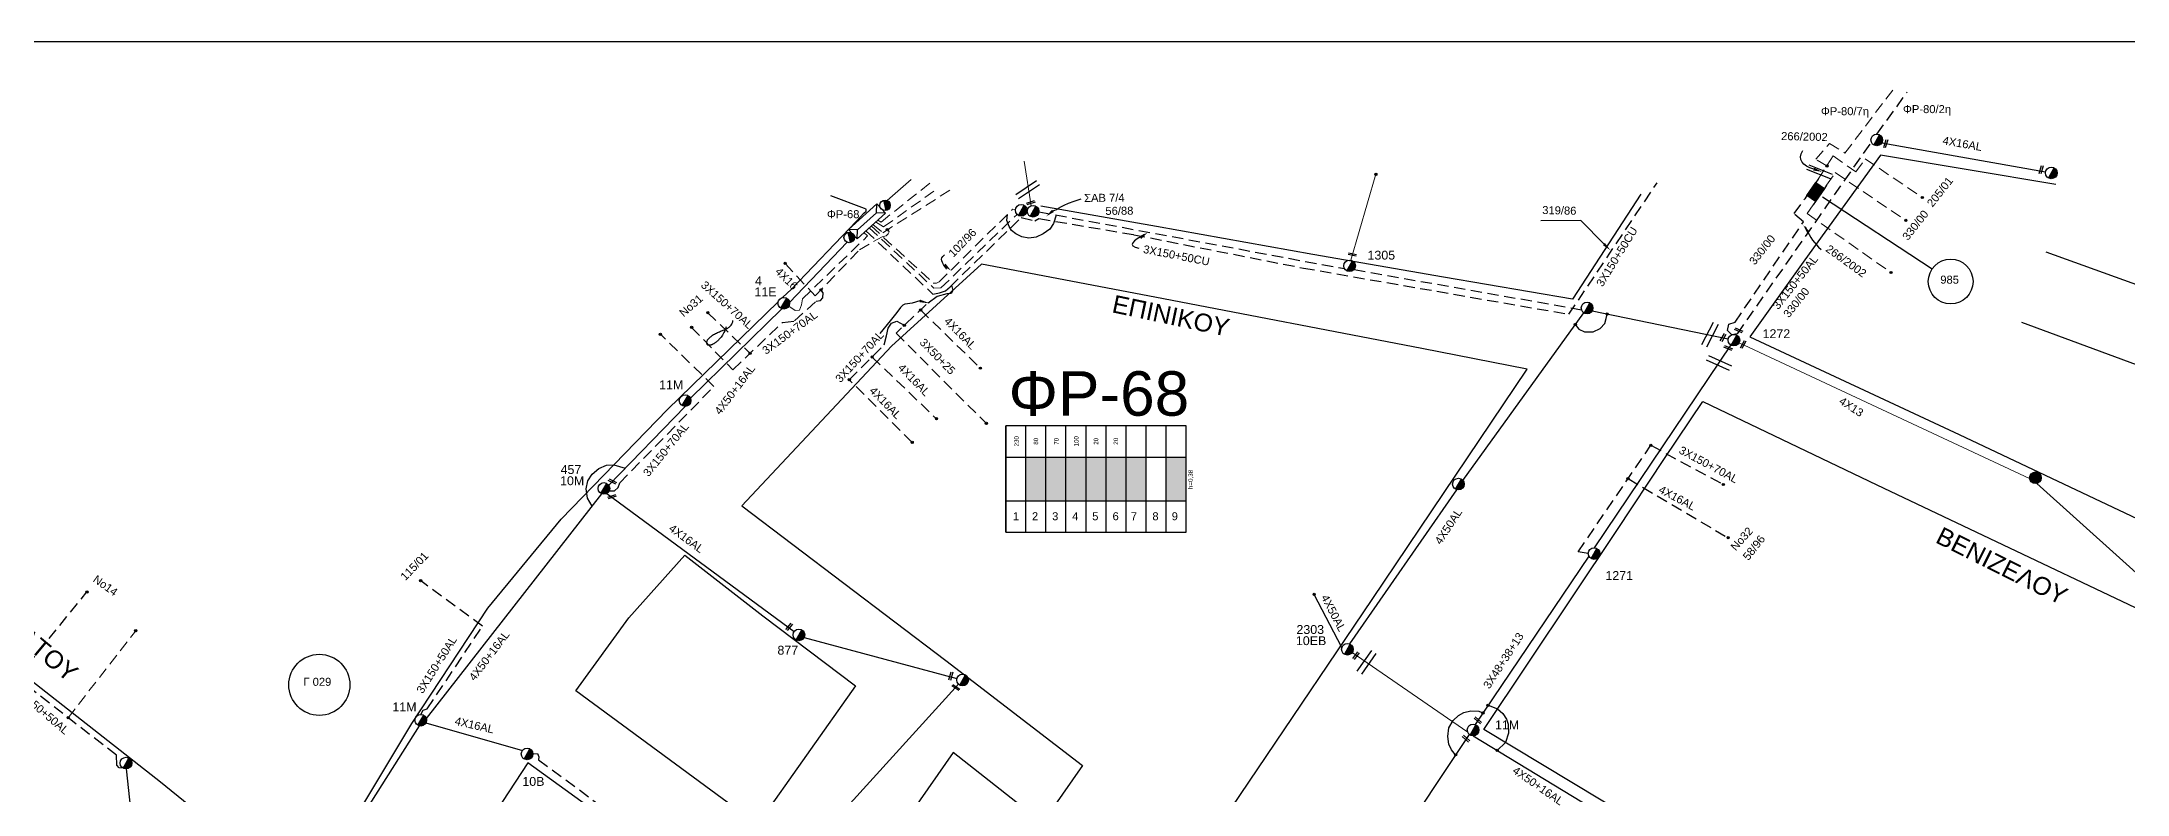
# Model space of a CAD drawing. Header units: millimetres. Extents: x 800 to 1929, y 264 to 786.
# Drawn here: x 1020.7 to 1255.2, y 700.9 to 785.5 of the extents above; entities that cross this region are included whole.
import ezdxf
from ezdxf.enums import TextEntityAlignment as Align

# ---------------------------------------------------------------- set-up
doc = ezdxf.new("R2010")
doc.units = ezdxf.units.MM
doc.linetypes.add('DASHED', pattern=[19.05, 12.7, -6.35])
for name, color, linetype in [('Link Box 4 Διευθύνσεων', 7, 'Continuous'), ('Ασφαλειοκιβώτια Χ.Τ 9 αναχωρήσεων', 7, 'Continuous'), ('Γέφυρες Εναέριου Δικτύου', 7, 'Continuous'), ('Γυμνά εναέρια ΧΤ (1Φ)   2x16AL', 7, 'Continuous'), ('Γυμνά εναέρια ΧΤ (3Φ)   4x16AL', 7, 'Continuous'), ('Γυμνά εναέρια ΧΤ (3Φ)   4x50AL', 7, 'Continuous'), ('Γυμνά εναέρια ΧΤ και ΦΟΠ (3Φ)   4x50+16AL', 7, 'Continuous'), ('Επιγραφές - Σχήματα', 7, 'Continuous'), ('Καλώδια ΧΤ   3x150+50AL', 7, 'DASHED'), ('Καλώδια ΧΤ   3x150+50CU', 7, 'DASHED'), ('Καλώδια ΧΤ   3x48+38+16.5', 7, 'DASHED'), ('Μηχανική τομή', 7, 'Continuous'), ('Στύλος Ξύλινος', 7, 'Continuous'), ('Στύλος Ξύλινος @ 1', 7, 'Continuous'), ('Στύλος ΦΜ', 7, 'Continuous'), ('Στύλος ΦΜ @ 1', 7, 'Continuous'), ('Συνδέσεις', 7, 'Continuous'), ('Τομή', 7, 'Continuous'), ('Υποσταθμός εναέριος 2 στύλων', 7, 'Continuous'), ('Υποσταθμός πόλεως', 7, 'Continuous'), ('Υπόβαθρο ΔΕΗ', 7, 'Continuous'), ('Υπόγεια καλώδια Δικτύου ΧΤ και Παρ. ΧΤ - 3X150+70 AL', 7, 'DASHED'), ('Υπόγεια καλώδια Παροχών ΧΤ   4x16AL', 7, 'DASHED')]:
    doc.layers.add(name, color=color, linetype=linetype)
doc.layers.add('Άγνωστα', color=7, linetype='Continuous', lineweight=5)
doc.styles.add('arial', font='arial.ttf')
doc.styles.get("Standard").update_dxf_attribs({"font": 'arial.ttf'})
doc.linetypes.add('SYN_LINE', pattern='A,0.5,-0.0001,["/\\/\\/\\/",Standard,S=0.1,R=0,X=0,Y=-0.05],-0.25', length=0.7501)

# ---------------------------------------------------------------- blocks, each defined once
blk = doc.blocks.new('ΥΠΑΡΧΩΝ ΤΣΙΜΕΝΤΕΝΙΟΣ ΣΤΥΛΟΣ')
at = {"layer": 'Στύλος ΦΜ'}
blk.add_hatch(color=256, dxfattribs=at).paths.add_polyline_path([(-1.29, -2.28, 0.574793), (2.62, 0, 0.268822), (1.3, 2.27)])
blk.add_line((-1.29, -2.28), (1.3, 2.27), dxfattribs=at)
blk.add_circle((0, 0), 2.62, dxfattribs=at)
at = {"layer": 'Στύλος ΦΜ', "flags": 4}
for tag, p in [('ΑΡΙΘΜΟΣ', (-4.68, 8.05)), ('ΤΥΠΟΣ', (-4.91, 3.03))]:
    blk.add_attdef(tag, p, '', height=4, dxfattribs=at)
blk = doc.blocks.new('ΥΠΑΡΧΩΝ ΞΥΛΙΝΟΣ ΣΤΥΛΟΣ')
at = {"layer": 'Στύλος Ξύλινος'}
h = blk.add_hatch(color=7, dxfattribs=at)
h.paths.add_polyline_path([(-2.62, 0, 0.270008), (-1.29, -2.28), (1.3, 2.27, 0.576266)])
h.paths.add_polyline_path([(-1.29, -2.28, 0.574793), (2.62, 0, 0.268822), (1.3, 2.27)])
at = {"layer": 'Στύλος Ξύλινος', "color": 7}
blk.add_line((-1.29, -2.28), (1.3, 2.27), dxfattribs=at)
blk.add_circle((0, 0), 2.62, dxfattribs=at)
at = {"layer": 'Στύλος Ξύλινος', "flags": 4}
for tag, p in [('ΑΡΙΘΜΟΣ', (-4.91, 8.6)), ('ΤΥΠΟΣ', (-4.85, 3.39))]:
    blk.add_attdef(tag, p, '', height=4, dxfattribs=at)
blk = doc.blocks.new('*U37')
at = {"layer": 'Συνδέσεις', "linetype": 'SYN_LINE', "ltscale": 40}
blk.add_hatch(color=256, dxfattribs=at).paths.add_polyline_path([(0.5, -0.01, 1), (-0.5, -0.01, 1)])
at = {"layer": 'Συνδέσεις'}
blk.add_circle((0, -0.01), 0.5, dxfattribs=at)
blk = doc.blocks.new('ΥΠΟΣΤΑΘΜΟΣ ΕΝΑΕΡΙΟΣ ΕΠΙ 2 ΣΤΥΛΩΝ')
at = {"layer": 'Υποσταθμός εναέριος 2 στύλων', "linetype": 'Continuous'}
for points in [[(-11.97, -2.11, 0.574793), (-8.45, -0.07, 0.268822), (-9.64, 1.98)], [(9.68, -2.15, 0.574793), (13.19, -0.1, 0.268822), (12.01, 1.95)]]:
    blk.add_hatch(color=256, dxfattribs=at).paths.add_polyline_path(points)
for p, q in [((-11.97, -2.11), (-9.64, 1.98)), ((9.68, -2.15), (12.01, 1.95))]:
    blk.add_line(p, q, dxfattribs=at)
for centre in [(-10.81, -0.07), (10.84, -0.1)]:
    blk.add_circle(centre, 2.36, dxfattribs=at)
at = {"layer": 'Υποσταθμός πόλεως', "linetype": 'Continuous', "ltscale": 40}
blk.add_lwpolyline([(-8.57, 2.82), (8.57, 2.82), (8.57, -2.82), (-8.57, -2.82)], close=True, dxfattribs=at)
for points in [[(-5.75, 0), (-8.57, 2.82)], [(-8.57, -2.82), (-5.75, 0)], [(-5.75, 0), (5.75, 0)], [(5.75, 0), (8.57, 2.82)], [(8.57, -2.82), (5.75, 0)]]:
    blk.add_lwpolyline(points, dxfattribs=at)
at = {"layer": 'Υποσταθμός εναέριος 2 στύλων', "ltscale": 40, "flags": 1}
for tag, p in [('ΜΕΤΑΣΧΗΜΑΤΙΣΜΟΣ', (14.09, 2.51)), ('ΙΣΧΥΣ', (14.07, -0.28)), ('ΑΡΙΘΜΟΣ', (14.19, -3))]:
    blk.add_attdef(tag, p, '', height=1.8, dxfattribs=at)
blk = doc.blocks.new('LINK BOX 4 ΑΝΑΧΩΡΗΣΕΩΝ')
at = {"layer": 'Link Box 4 Διευθύνσεων', "ltscale": 40}
blk.add_hatch(color=256, dxfattribs=at).paths.add_polyline_path([(-3.54, 0), (-3.54, -4.67), (3.54, -4.67), (3.54, 0)])
for p, q in [((-3.54, 0), (-5.33, 0)), ((5.33, 0), (3.54, 0)), ((-3.54, -4.67), (-5.33, -4.67)), ((5.33, -4.67), (3.54, -4.67))]:
    blk.add_line(p, q, dxfattribs=at)
blk.add_lwpolyline([(-3.54, -4.67), (-3.54, 0), (3.54, 0), (3.54, -4.67)], close=True, dxfattribs=at)
blk = doc.blocks.new('ΤΟΜΗ')
at = {"layer": 'Τομή', "ltscale": 40}
for p, q in [((-5.68, 0), (5.68, 0)), ((5.68, -2.33), (-5.68, -2.33))]:
    blk.add_line(p, q, dxfattribs=at)
blk = doc.blocks.new('ΜΗΧΑΝΙΚΗ ΤΟΜΗ')
at = {"layer": 'Μηχανική τομή', "ltscale": 40}
for p, q in [((-1.89, 0.78), (1.89, 0.78)), ((1.89, 0), (-1.89, 0))]:
    blk.add_line(p, q, dxfattribs=at)
blk = doc.blocks.new('ΑΣΦΑΛΕΙΟΚΙΒΩΤΙΟ ΥΠΟΣΤΑΘΜΟΥ 9 ΑΝΑΧΩΡΗΣΕΩΝ')
at = {"layer": 'Ασφαλειοκιβώτια Χ.Τ 9 αναχωρήσεων', "ltscale": 40}
for p, q in [((-23.8, 40.36), (24.02, 40.36)), ((-9.72, 40.36), (-9.72, -40.64)), ((9.94, 40.36), (9.94, -40.64)), ((-23.8, 31.36), (24.02, 31.36)), ((-23.8, 22.36), (24.02, 22.36)), ((-23.8, 13.36), (24.02, 13.36)), ((-23.8, 4.36), (24.02, 4.36)), ((-23.8, -4.64), (24.02, -4.64)), ((-23.8, -13.64), (24.02, -13.64)), ((-23.8, -22.64), (24.02, -22.64)), ((-23.8, -31.64), (24.02, -31.64))]:
    blk.add_line(p, q, dxfattribs=at)
at = {"layer": 'Ασφαλειοκιβώτια Χ.Τ 9 αναχωρήσεων'}
blk.add_lwpolyline([(-23.8, -40.64), (24.02, -40.64), (24.02, 40.36), (-23.8, 40.36)], close=True, dxfattribs=at)
for s, p in [('1', (-18.45, 37.24)), ('2', (-18.45, 28.67)), ('3', (-18.45, 19.6)), ('4', (-18.45, 10.58)), ('5', (-18.45, 1.57)), ('6', (-18.45, -7.57)), ('7', (-18.45, -15.81)), ('8', (-18.45, -25.5)), ('9', (-18.45, -34.19))]:
    blk.add_text(s, height=3.6, rotation=270, dxfattribs=at).set_placement(p)
at = {"layer": 'Ασφαλειοκιβώτια Χ.Τ 9 αναχωρήσεων', "ltscale": 40}
for tag, height, p in [('ΟΝΟΜΑ', 5, (-0.16, 44.31)), ('ΚΕΙΜΕΝΟ 1', 2, (17.06, 35.59)), ('ΚΕΙΜΕΝΟ 2', 2, (17.06, 26.88)), ('ΚΕΙΜΕΝΟ 3', 2, (17.06, 17.69)), ('ΚΕΙΜΕΝΟ 4', 2, (17.06, 8.71)), ('ΚΕΙΜΕΝΟ 5', 2, (17.06, -0.13)), ('ΚΕΙΜΕΝΟ 6', 2, (17.06, -9.05)), ('ΚΕΙΜΕΝΟ 7', 2, (17.06, -18.13)), ('ΚΕΙΜΕΝΟ 8', 2, (17.06, -26.85)), ('ΚΕΙΜΕΝΟ 9', 2, (17.06, -35.99)), ('ΣΧ', 2, (-0.1, -42.64))]:
    blk.add_attdef(tag, text='', height=height, dxfattribs=at).set_placement(p, align=Align.MIDDLE_CENTER)

msp = doc.modelspace()

# ---------------------------------------------------------------- hatches: boundary and pattern name
at = {"layer": 'Ασφαλειοκιβώτια Χ.Τ 9 αναχωρήσεων'}
for color, points in [(1, [(1133.597, 738.801), (1131.347, 738.801), (1131.347, 733.888), (1133.597, 733.888)]), (151, [(1135.847, 738.801), (1133.597, 738.801), (1133.597, 733.888), (1135.847, 733.888)]), (6, [(1138.097, 738.801), (1135.847, 738.801), (1135.847, 733.888), (1138.097, 733.888)]), (173, [(1140.347, 738.801), (1138.097, 738.801), (1138.097, 733.888), (1140.347, 733.888)]), (27, [(1140.347, 733.888), (1142.597, 733.888), (1142.597, 738.801), (1140.347, 738.801)]), (2, [(1144.847, 738.801), (1142.597, 738.801), (1142.597, 733.888), (1144.847, 733.888)]), (85, [(1149.347, 738.801), (1147.097, 738.801), (1147.097, 733.888), (1149.347, 733.888)])]:
    msp.add_hatch(color=color, dxfattribs=at).paths.add_polyline_path(points)

# ---------------------------------------------------------------- linework, layer by layer
at = {"layer": 'Άγνωστα', "color": 133, "linetype": 'DASHED', "ltscale": 0.1}
for points in [[(1221.421, 771.541), (1220.16, 772.286), (1221.701, 774.08), (1223.454, 772.983), (1228.825, 780.073)], [(1220.424, 770.041), (1222.136, 772.674), (1224.671, 770.865), (1225.741, 772.341), (1232.146, 767.993)]]:
    msp.add_lwpolyline(points, dxfattribs=at)
at = {"layer": 'Άγνωστα', "color": 151}
for points in [[(1131.945, 767.066), (1131.144, 772.094)], [(1115.739, 767.647), (1118.427, 769.996)]]:
    msp.add_lwpolyline(points, dxfattribs=at)
at = {"layer": 'Άγνωστα', "color": 85, "linetype": 'DASHED', "ltscale": 0.1}
for points in [[(1114.669, 765.45), (1115.062, 765.232), (1120.633, 769.677)], [(1023.628, 709.501), (1031.229, 719.279)]]:
    msp.add_lwpolyline(points, dxfattribs=at)
at = {"layer": 'Άγνωστα', "color": 2}
msp.add_lwpolyline([(1167.885, 760.947), (1170.699, 770.606)], dxfattribs=at)
at = {"layer": 'Άγνωστα', "color": 6, "linetype": 'DASHED', "ltscale": 0.1}
for points in [[(1221.39, 769.385), (1222.358, 770.795), (1230.3, 765.411)], [(1114.125, 764.961), (1115.266, 764.036), (1122.766, 768.802)], [(1219.893, 767.181), (1219.207, 766.175), (1228.609, 759.571)], [(1107.631, 756.928), (1112.616, 762.095), (1114.195, 763.043), (1115.157, 763.561), (1115.639, 763.678), (1115.844, 763.888), (1115.955, 764.121), (1115.795, 764.372)]]:
    msp.add_lwpolyline(points, dxfattribs=at)
at = {"layer": 'Άγνωστα', "color": 151, "linetype": 'DASHED', "ltscale": 0.1}
msp.add_lwpolyline([(1114.439, 765.243), (1115.328, 764.684), (1120.973, 768.688)], dxfattribs=at)
at = {"layer": 'Άγνωστα', "color": 173, "linetype": 'DASHED', "ltscale": 0.1}
msp.add_lwpolyline([(1113.716, 764.593), (1120.998, 757.792), (1121.786, 757.82), (1130.34, 766.096)], dxfattribs=at)
at = {"layer": 'Άγνωστα', "color": 2, "linetype": 'DASHED', "ltscale": 0.1}
msp.add_lwpolyline([(1113.938, 764.793), (1120.923, 758.374), (1121.27, 758.376), (1121.584, 758.498), (1129.843, 766.668), (1130.161, 766.63)], dxfattribs=at)
at = {"layer": 'Άγνωστα', "color": 1, "linetype": 'DASHED', "ltscale": 0.1}
msp.add_lwpolyline([(1104.672, 755.764), (1105.371, 755.293), (1105.876, 755.339), (1106.109, 755.914), (1106.203, 756.592), (1113.536, 763.665), (1113.113, 764.051)], dxfattribs=at)
at = {"layer": 'Άγνωστα', "color": 27, "linetype": 'DASHED', "ltscale": 0.1}
msp.add_lwpolyline([(1116.735, 752.74), (1126.897, 742.588)], dxfattribs=at)
at = {"layer": 'Άγνωστα', "color": 6}
for points in [[(1211.556, 751.666), (1244.224, 736.4)], [(1245.026, 735.843), (1273.29, 710.433)]]:
    msp.add_lwpolyline(points, dxfattribs=at)
at = {"layer": 'Άγνωστα'}
msp.add_lwpolyline([(1168.05, 716.851), (1181.023, 707.89)], dxfattribs=at)
at = {"layer": 'Γέφυρες Εναέριου Δικτύου'}
for points in [[(1134.742, 766.019), (1134.437, 765.056), (1134.015, 764.443), (1133.271, 763.912), (1132.494, 763.54), (1131.687, 763.428), (1130.879, 763.579), (1130.218, 763.906), (1129.738, 764.276), (1129.443, 764.729), (1129.207, 765.393), (1129.258, 766.089)], [(1193.121, 753.718), (1193.538, 753.2), (1194.166, 752.898), (1195.154, 752.874), (1195.921, 753.258), (1196.433, 753.827), (1196.607, 754.373), (1196.714, 754.893)], [(1082.57, 733.303), (1082.049, 734.175), (1081.881, 735.245), (1082.085, 736.121), (1082.546, 736.892), (1083.291, 737.505), (1084.161, 737.887), (1084.99, 737.934), (1086.262, 737.546)], [(1183.316, 710.905), (1184.389, 710.495), (1184.995, 709.982), (1185.405, 709.33), (1185.572, 708.769), (1185.602, 707.775), (1185.271, 706.73), (1184.34, 705.83)], [(1179.669, 705.333), (1179.221, 705.885), (1178.916, 706.533), (1178.81, 707.41), (1178.911, 708.373), (1179.403, 709.175), (1180.002, 709.742), (1180.586, 710.101), (1181.371, 710.266), (1182.286, 710.224), (1182.735, 710.045)]]:
    msp.add_lwpolyline(points, dxfattribs=at)
at = {"layer": 'Γυμνά εναέρια ΧΤ (1Φ)   2x16AL', "color": 1, "linetype": 'SYN_LINE', "ltscale": 10}
msp.add_lwpolyline([(1123.775, 713.26), (1101.622, 688.867)], dxfattribs=at)
at = {"layer": 'Γυμνά εναέρια ΧΤ (3Φ)   4x16AL', "color": 6}
msp.add_lwpolyline([(1227.598, 774.136), (1246.017, 770.865)], dxfattribs=at)
at = {"layer": 'Γυμνά εναέρια ΧΤ (3Φ)   4x16AL', "color": 6, "linetype": 'DASHED', "ltscale": 0.1}
msp.add_lwpolyline([(1104.263, 760.584), (1107.631, 756.928)], dxfattribs=at)
at = {"layer": 'Γυμνά εναέρια ΧΤ (3Φ)   4x16AL', "color": 1, "linetype": 'SYN_LINE', "ltscale": 10}
for points in [[(1084.197, 734.71), (1105.286, 719.204)], [(1106.392, 718.511), (1123.583, 713.913)]]:
    msp.add_lwpolyline(points, dxfattribs=at)
at = {"layer": 'Γυμνά εναέρια ΧΤ (3Φ)   4x16AL', "color": 1}
msp.add_lwpolyline([(1063.865, 708.926), (1074.719, 705.828)], dxfattribs=at)
at = {"layer": 'Γυμνά εναέρια ΧΤ (3Φ)   4x16AL', "color": 1, "linetype": 'DASHED', "ltscale": 0.1}
msp.add_lwpolyline([(1075.894, 705.432), (1076.395, 705.476), (1076.565, 705.089), (1076.509, 704.759), (1094.345, 691.675), (1104.097, 684.438), (1105.198, 684.316)], dxfattribs=at)
at = {"layer": 'Γυμνά εναέρια ΧΤ (3Φ)   4x50AL', "color": 2}
for points in [[(1180.485, 736.19), (1194.072, 755.037)], [(1167.76, 717.796), (1179.822, 735.135)]]:
    msp.add_lwpolyline(points, dxfattribs=at)
at = {"layer": 'Γυμνά εναέρια ΧΤ (3Φ)   4x50AL', "color": 2, "linetype": 'SYN_LINE', "ltscale": 5}
msp.add_lwpolyline([(1166.876, 717.409), (1163.762, 723.367)], dxfattribs=at)
at = {"layer": 'Γυμνά εναέρια ΧΤ (3Φ)   4x50AL', "color": 85}
msp.add_lwpolyline([(1031.767, 689.106), (1030.206, 703.75)], dxfattribs=at)
at = {"layer": 'Γυμνά εναέρια ΧΤ και ΦΟΠ (3Φ)   4x50+16AL', "color": 1}
for points in [[(1104.759, 756.184), (1111.245, 762.953)], [(1093.61, 745.433), (1103.895, 755.483)], [(1084.416, 735.644), (1093.016, 744.506)], [(1063.914, 709.408), (1083.636, 734.669)], [(1044.734, 679.527), (1063.126, 708.593)]]:
    msp.add_lwpolyline(points, dxfattribs=at)
at = {"layer": 'Γυμνά εναέρια ΧΤ και ΦΟΠ (3Φ)   4x50+16AL', "color": 85}
msp.add_lwpolyline([(1181.633, 707.473), (1200.846, 695.811)], dxfattribs=at)
at = {"layer": 'Επιγραφές - Σχήματα'}
msp.add_lwpolyline([(800.476, 264.095), (1822.688, 263.717), (1822.688, 785.504), (800.476, 785.504)], close=True, dxfattribs=at)
for points in [[(1219.957, 771.189), (1219.509, 771.335), (1219.134, 771.514), (1218.837, 771.726), (1218.623, 771.97), (1218.497, 772.248), (1218.465, 772.559), (1218.531, 772.904), (1218.702, 773.283)], [(1134.377, 766.488), (1134.578, 766.551), (1134.778, 766.649), (1135.004, 766.78), (1135.286, 766.94), (1135.652, 767.127), (1136.132, 767.339), (1136.754, 767.572), (1137.547, 767.823)], [(1220.942, 768.05), (1233.268, 759.974)], [(1196.355, 762.755), (1193.767, 765.403), (1189.253, 765.385)], [(1218.969, 764.719), (1219.198, 764.243), (1219.411, 763.839), (1219.616, 763.492), (1219.819, 763.189), (1220.029, 762.917), (1220.252, 762.664), (1220.495, 762.416), (1220.767, 762.16)], [(1144.687, 763.829), (1144.242, 763.576), (1143.861, 763.335), (1143.564, 763.108), (1143.372, 762.898), (1143.305, 762.708), (1143.383, 762.54), (1143.626, 762.397), (1144.056, 762.283)], [(1122.431, 759.947), (1122.232, 760.223), (1122.068, 760.464), (1121.944, 760.677), (1121.868, 760.867), (1121.848, 761.042), (1121.889, 761.208), (1121.999, 761.373), (1122.186, 761.543)], [(1119.402, 756.368), (1118.55, 756.121), (1118.036, 756.03), (1117.733, 755.985), (1117.512, 755.88), (1117.248, 755.608), (1116.812, 755.06), (1116.077, 754.13), (1114.917, 752.709)], [(1097.631, 753.446), (1097.55, 753.202), (1097.467, 752.99), (1097.383, 752.805), (1097.299, 752.646), (1097.215, 752.508), (1097.132, 752.389), (1097.05, 752.284), (1096.971, 752.19), (1096.894, 752.105), (1096.82, 752.027), (1096.749, 751.956), (1096.68, 751.892), (1096.615, 751.834), (1096.552, 751.781), (1096.493, 751.733), (1096.436, 751.689), (1096.381, 751.65), (1096.33, 751.614), (1096.28, 751.581), (1096.233, 751.552), (1096.187, 751.525), (1096.143, 751.501), (1096.099, 751.479), (1096.057, 751.459), (1096.015, 751.441), (1095.974, 751.425), (1095.934, 751.41), (1095.894, 751.398), (1095.855, 751.388), (1095.816, 751.381), (1095.779, 751.375), (1095.742, 751.373), (1095.705, 751.374), (1095.67, 751.377), (1095.637, 751.384), (1095.605, 751.394), (1095.576, 751.407), (1095.549, 751.424), (1095.525, 751.444), (1095.505, 751.469), (1095.488, 751.498), (1095.475, 751.53), (1095.466, 751.564), (1095.459, 751.602), (1095.456, 751.641), (1095.456, 751.682), (1095.459, 751.723), (1095.465, 751.764), (1095.473, 751.806), (1095.485, 751.847), (1095.501, 751.89), (1095.522, 751.933), (1095.548, 751.979), (1095.581, 752.027), (1095.62, 752.077), (1095.667, 752.131), (1095.722, 752.189), (1095.785, 752.25), (1095.856, 752.313), (1095.934, 752.378), (1096.019, 752.443), (1096.11, 752.508), (1096.207, 752.572), (1096.309, 752.634), (1096.417, 752.693), (1096.529, 752.75), (1096.643, 752.804), (1096.758, 752.855), (1096.872, 752.904), (1096.985, 752.95), (1097.095, 752.994), (1097.2, 753.035), (1097.299, 753.074), (1097.393, 753.112), (1097.483, 753.149), (1097.57, 753.186), (1097.654, 753.225), (1097.736, 753.266), (1097.817, 753.311), (1097.898, 753.359), (1097.979, 753.414), (1098.059, 753.477), (1098.135, 753.55), (1098.206, 753.638), (1098.268, 753.741), (1098.321, 753.865), (1098.362, 754.01), (1098.389, 754.181)]]:
    msp.add_lwpolyline(points, dxfattribs=at)
for centre, radius in [((1235.343, 758.545), 2.519), ((1051.874, 713.2), 3.433)]:
    msp.add_circle(centre, radius, dxfattribs=at)
for points in [[(1219.996, 771.338), (1220.898, 770.875), (1219.895, 771.021)], [(1134.483, 766.359), (1133.601, 765.858), (1134.273, 766.618)], [(1219.213, 763.981), (1218.766, 764.892), (1219.484, 764.175)], [(1144.11, 763.584), (1145.01, 764.049), (1144.309, 763.317)], [(1196.453, 762.874), (1197.076, 762.074), (1196.227, 762.629)], [(1122.308, 760.552), (1122.923, 759.746), (1122.08, 760.309)], [(1119.421, 756.515), (1120.587, 756.074), (1119.382, 756.222)]]:
    msp.add_solid(points, dxfattribs=at)
at = {"layer": 'Καλώδια ΧΤ   3x150+50AL', "color": 6, "ltscale": 0.1}
for points in [[(1227.031, 775.117), (1230.463, 779.839)], [(1211.354, 752.666), (1226.431, 774.203)], [(1211.354, 752.666), (1210.741, 752.566), (1210.259, 753.034), (1210.383, 753.749), (1211.099, 753.984), (1218.786, 765.262), (1217.728, 766.181), (1218.927, 767.837)]]:
    msp.add_lwpolyline(points, dxfattribs=at)
at = {"layer": 'Καλώδια ΧΤ   3x150+50AL', "color": 1, "ltscale": 0.1}
msp.add_lwpolyline([(1063.285, 709.882), (1063.546, 710.355), (1064.007, 710.489), (1070.233, 719.8), (1063.262, 724.915)], dxfattribs=at)
at = {"layer": 'Καλώδια ΧΤ   3x150+50AL', "color": 85, "ltscale": 0.1}
msp.add_lwpolyline([(1029.813, 703.831), (1029.381, 703.887), (1029.104, 704.177), (1029.053, 705.283), (1017.89, 713.963), (1025.74, 723.64)], dxfattribs=at)
at = {"layer": 'Καλώδια ΧΤ   3x150+50CU', "color": 27, "ltscale": 0.1}
msp.add_lwpolyline([(1113.336, 764.252), (1120.889, 757.113), (1121.63, 757.284), (1122.298, 757.496), (1122.808, 757.952), (1130.81, 765.74), (1132.326, 765.376), (1132.801, 765.621), (1143.464, 763.809), (1162.552, 760.059), (1192.409, 754.863), (1202.325, 769.639)], dxfattribs=at)
at = {"layer": 'Καλώδια ΧΤ   3x150+50CU', "color": 2, "ltscale": 0.1}
for points in [[(1132.794, 766.381), (1167.168, 759.991)], [(1168.241, 759.888), (1193.829, 755.377)]]:
    msp.add_lwpolyline(points, dxfattribs=at)
at = {"layer": 'Καλώδια ΧΤ   3x150+50CU', "color": 2, "linetype": 'Continuous', "ltscale": 0.1}
msp.add_lwpolyline([(1195.022, 755.243), (1210.327, 752.084)], dxfattribs=at)
at = {"layer": 'Καλώδια ΧΤ   3x48+38+16.5', "color": 85, "linetype": 'Continuous'}
for points in [[(1210.6, 751.41), (1195.236, 728.619)], [(1194.645, 727.685), (1181.856, 708.742)], [(1181.202, 707.635), (1163.656, 681.289)]]:
    msp.add_lwpolyline(points, dxfattribs=at)
at = {"layer": 'Υπόβαθρο ΔΕΗ'}
for points in [[(1246.058, 761.893), (1284.21, 748.124), (1319.006, 735.517), (1327.483, 756.152), (1335.059, 774.915), (1321.644, 779.991)], [(1247.186, 769.437), (1227.46, 772.747), (1218.958, 760.989), (1212.746, 752.319), (1236.31, 741.346), (1277.749, 721.756), (1301.345, 710.953), (1310.432, 715.273), (1315.697, 727.41), (1285.5, 738.38), (1243.33, 753.936)], [(1103.982, 756.742), (1104.969, 757.701), (1112.275, 765.345), (1113.113, 766.222), (1113.357, 766.442), (1113.359, 766.667), (1113.192, 766.757), (1109.404, 768.185)], [(1200.488, 768.348), (1192.795, 756.555), (1178.307, 759.024), (1163.605, 761.601), (1146.013, 764.745), (1133.025, 767.014), (1133.025, 767.014)], [(961.855, 740.302), (963.968, 742.804), (967.867, 745.279), (972.071, 746.703), (975.435, 747.006), (978.018, 746.395), (979.575, 744.946), (996.664, 731.688), (1017.104, 715.551), (1033.999, 702.278), (1047.537, 691.311), (1053.613, 694.436), (1062.272, 708.841), (1070.827, 721.823), (1079.058, 731.819), (1091.013, 744.144), (1103.473, 756.248)], [(1207.465, 745.038), (1227.047, 735.689), (1269.499, 715.518), (1300.593, 700.662), (1300.465, 687.487), (1266.929, 658.658), (1228.565, 681.321), (1209.25, 692.277), (1182.848, 708.191), (1197.81, 730.567), (1203.154, 738.648), (1207.465, 745.038)], [(1080.74, 712.508), (1086.669, 720.716), (1092.978, 727.773), (1101.743, 720.962), (1112.187, 713.093), (1101.17, 697.509), (1080.74, 712.508)]]:
    msp.add_lwpolyline(points, dxfattribs=at)
at = {"layer": 'Υπόβαθρο ΔΕΗ', "ltscale": 0.1}
msp.add_lwpolyline([(1096.41, 653.943), (1114.62, 640.228), (1123.847, 653.943), (1144.547, 684.709), (1170.264, 722.778), (1187.698, 748.705), (1175.859, 750.999), (1145.849, 756.801), (1126.348, 760.482), (1116.234, 751.26), (1099.392, 733.343), (1122.333, 715.928), (1137.705, 704.126), (1133.202, 697.699), (1123.162, 705.591), (1106.578, 681.819), (1095.394, 689.937), (1075.317, 704.426), (1060.5, 681.849), (1074.757, 670.827)], close=True, dxfattribs=at)
at = {"layer": 'Υπόγεια καλώδια Δικτύου ΧΤ και Παρ. ΧΤ - 3X150+70 AL', "color": 6, "ltscale": 0.1}
for points in [[(1093.748, 753.382), (1098.383, 748.621), (1103.983, 753.956), (1105.32, 754.114), (1107.766, 756.344), (1108.251, 756.412), (1108.507, 756.703), (1108.535, 757.272), (1108.291, 757.612)], [(1095.565, 755.034), (1100.322, 750.469)]]:
    msp.add_lwpolyline(points, dxfattribs=at)
at = {"layer": 'Υπόγεια καλώδια Δικτύου ΧΤ και Παρ. ΧΤ - 3X150+70 AL', "color": 27, "ltscale": 0.1}
for points in [[(1122.986, 758.126), (1123.105, 757.525), (1122.935, 757.215), (1122.454, 757.151), (1121.352, 756.878), (1120.122, 755.947), (1116.735, 752.74), (1116.735, 752.74)], [(1111.471, 747.5), (1111.471, 747.5), (1115.414, 751.411), (1115.668, 752.436), (1115.854, 753.282), (1116.239, 753.875), (1116.811, 754.095), (1117.66, 753.619)]]:
    msp.add_lwpolyline(points, dxfattribs=at)
at = {"layer": 'Υπόγεια καλώδια Δικτύου ΧΤ και Παρ. ΧΤ - 3X150+70 AL', "color": 1, "ltscale": 0.1}
msp.add_lwpolyline([(1084.474, 735.018), (1085.062, 735.01), (1085.476, 735.39), (1085.663, 735.915), (1096.255, 746.749), (1090.235, 752.608)], dxfattribs=at)
at = {"layer": 'Υπόγεια καλώδια Δικτύου ΧΤ και Παρ. ΧΤ - 3X150+70 AL', "color": 85, "ltscale": 0.1}
for points in [[(1194.582, 727.964), (1193.454, 728.161), (1201.621, 740.133)], [(1201.621, 740.133), (1209.77, 735.724)]]:
    msp.add_lwpolyline(points, dxfattribs=at)
at = {"layer": 'Υπόγεια καλώδια Παροχών ΧΤ   4x16AL', "color": 27, "ltscale": 0.1}
for points in [[(1119.492, 755.35), (1126.214, 748.808)], [(1114.046, 750.055), (1121.286, 743.113)], [(1118.553, 740.454), (1111.471, 747.5)]]:
    msp.add_lwpolyline(points, dxfattribs=at)
at = {"layer": 'Υπόγεια καλώδια Παροχών ΧΤ   4x16AL', "color": 85, "ltscale": 0.1}
msp.add_lwpolyline([(1199.062, 736.383), (1210.316, 729.734)], dxfattribs=at)

# ---------------------------------------------------------------- block references
at = {"layer": 'Link Box 4 Διευθύνσεων', "xscale": 0.2500000000000214, "yscale": 0.2500000000000214, "zscale": 0.2500000000000214, "rotation": 55.81495693628269}
msp.add_blockref('LINK BOX 4 ΑΝΑΧΩΡΗΣΕΩΝ', (1219.676, 768.939), dxfattribs=at)
at = {"layer": 'Ασφαλειοκιβώτια Χ.Τ 9 αναχωρήσεων'}
ref = msp.add_blockref('ΑΣΦΑΛΕΙΟΚΙΒΩΤΙΟ ΥΠΟΣΤΑΘΜΟΥ 9 ΑΝΑΧΩΡΗΣΕΩΝ', (1139.188, 736.317), dxfattribs=dict(at, xscale=0.25, yscale=0.25, zscale=0.25, rotation=90))
ref.add_attrib('ΣΧ', 'h=0,38', dxfattribs={"ltscale": 40, "height": 0.5, "rotation": 90}).set_placement((1149.849, 736.291), align=Align.MIDDLE_CENTER)
ref.add_attrib('ΚΕΙΜΕΝΟ 2', '80', dxfattribs={"ltscale": 40, "height": 0.5, "rotation": 90}).set_placement((1132.467, 740.583), align=Align.MIDDLE_CENTER)
ref.add_attrib('ΚΕΙΜΕΝΟ 1', '230', dxfattribs={"ltscale": 40, "height": 0.5, "rotation": 90}).set_placement((1130.291, 740.583), align=Align.MIDDLE_CENTER)
ref.add_attrib('ΚΕΙΜΕΝΟ 3', '70', dxfattribs={"ltscale": 40, "height": 0.5, "rotation": 90}).set_placement((1134.766, 740.583), align=Align.MIDDLE_CENTER)
ref.add_attrib('ΚΕΙΜΕΝΟ 4', '100', dxfattribs={"ltscale": 40, "height": 0.5, "rotation": 90}).set_placement((1137.01, 740.583), align=Align.MIDDLE_CENTER)
ref.add_attrib('ΚΕΙΜΕΝΟ 5', '20', dxfattribs={"ltscale": 40, "height": 0.5, "rotation": 90}).set_placement((1139.22, 740.583), align=Align.MIDDLE_CENTER)
ref.add_attrib('ΚΕΙΜΕΝΟ 6', '20', dxfattribs={"ltscale": 40, "height": 0.5, "rotation": 90}).set_placement((1141.451, 740.583), align=Align.MIDDLE_CENTER)
at = {"layer": 'Μηχανική τομή'}
for p, xscale, yscale, zscale, rotation in [((1228.132, 774.014), 0.2500000000001427, 0.2500000000001427, 0.2500000000001427, 72.94519369534386), ((1245.613, 771.087), 0.2500000000001427, 0.2500000000001427, 0.2500000000001427, 72.94519369534386), ((1131.854, 767.496), 0.2500000000001646, 0.2500000000001646, 0.2500000000001646, 197.4523503526031), ((1168.071, 761.681), 0.2500000000002491, 0.2500000000002491, 0.2500000000002491, 169.3937560102257), ((1211.55, 753.144), 0.2500000000002328, 0.2500000000002328, 0.2500000000002328, 157.369485696055), ((1209.661, 752.281), 0.2500000000002318, 0.2500000000002318, 0.2500000000002318, 240.8646947255653), ((1210.359, 751.153), 0.2500000000002328, 0.2500000000002328, 0.2500000000002328, 157.369485696055), ((1211.923, 751.51), 0.2500000000002318, 0.2500000000002318, 0.2500000000002318, 240.8646947255653), ((1084.756, 734.442), 0.2500000000001646, 0.2500000000001646, 0.2500000000001646, 197.4523503526031), ((1084.882, 736.155), 0.2500000000002263, 0.2500000000002263, 0.2500000000002263, 155.1773890580756), ((1104.645, 719.785), 0.250000000000209, 0.250000000000209, 0.250000000000209, 230.5957361673646), ((1168.539, 716.419), 0.2500000000001573, 0.2500000000001573, 0.2500000000001573, 53.53053364251809), ((1122.811, 714.215), 0.2500000000001776, 0.2500000000001776, 0.2500000000001776, 254.0912087041729), ((1123.416, 712.823), 0.2500000000001292, 0.2500000000001292, 0.2500000000001292, 325.93438447487), ((1182.231, 709.273), 0.2500000000001059, 0.2500000000001059, 0.2500000000001059, 138.2165185578057), ((1180.896, 707.221), 0.2500000000001059, 0.2500000000001059, 0.2500000000001059, 138.2165185578057)]:
    msp.add_blockref('ΜΗΧΑΝΙΚΗ ΤΟΜΗ', p, dxfattribs=dict(at, xscale=xscale, yscale=yscale, zscale=zscale, rotation=rotation))
at = {"layer": 'Στύλος Ξύλινος @ 1', "ltscale": 40, "xscale": 0.25, "yscale": 0.25, "zscale": 0.25}
msp.add_blockref('ΥΠΑΡΧΩΝ ΞΥΛΙΝΟΣ ΣΤΥΛΟΣ', (1244.874, 736.479), dxfattribs=at)
at = {"layer": 'Στύλος ΦΜ @ 1', "ltscale": 40, "xscale": 0.25, "yscale": 0.25, "zscale": 0.25}
for p in [(1227.031, 774.462), (1246.661, 770.751), (1130.811, 766.551), (1132.143, 766.443), (1194.454, 755.568), (1179.985, 735.768), (1124.216, 713.744), (1030.136, 704.4)]:
    msp.add_blockref('ΥΠΑΡΧΩΝ ΤΣΙΜΕΝΤΕΝΙΟΣ ΣΤΥΛΟΣ', p, dxfattribs=at)
at = {"layer": 'Στύλος ΦΜ @ 1', "ltscale": 40}
ref = msp.add_blockref('ΥΠΑΡΧΩΝ ΤΣΙΜΕΝΤΕΝΙΟΣ ΣΤΥΛΟΣ', (1167.74, 760.309), dxfattribs=dict(at, xscale=0.25, yscale=0.25, zscale=0.25))
ref.add_attrib('ΤΥΠΟΣ', '1305', (1169.757, 761.009), dxfattribs={"layer": 'Στύλος ΦΜ', "height": 1, "flags": 4})
ref = msp.add_blockref('ΥΠΑΡΧΩΝ ΤΣΙΜΕΝΤΕΝΙΟΣ ΣΤΥΛΟΣ', (1104.111, 756.101), dxfattribs=dict(at, xscale=0.25, yscale=0.25, zscale=0.25))
ref.add_attrib('ΤΥΠΟΣ', '11E', (1100.813, 756.875), dxfattribs={"layer": 'Στύλος ΦΜ', "height": 1, "flags": 4})
ref.add_attrib('ΑΡΙΘΜΟΣ', '4', (1100.872, 758.132), dxfattribs={"layer": 'Στύλος ΦΜ', "height": 1, "flags": 4})
ref = msp.add_blockref('ΥΠΑΡΧΩΝ ΤΣΙΜΕΝΤΕΝΙΟΣ ΣΤΥΛΟΣ', (1210.967, 751.952), dxfattribs=dict(at, xscale=0.25, yscale=0.25, zscale=0.25))
ref.add_attrib('ΤΥΠΟΣ', '1272', (1214.191, 752.177), dxfattribs={"layer": 'Στύλος ΦΜ', "height": 1, "flags": 4})
ref = msp.add_blockref('ΥΠΑΡΧΩΝ ΤΣΙΜΕΝΤΕΝΙΟΣ ΣΤΥΛΟΣ', (1093.016, 745.161), dxfattribs=dict(at, xscale=0.25, yscale=0.25, zscale=0.25))
ref.add_attrib('ΤΥΠΟΣ', '11M', (1090.086, 746.426), dxfattribs={"layer": 'Στύλος ΦΜ', "height": 1, "flags": 4})
ref = msp.add_blockref('ΥΠΑΡΧΩΝ ΤΣΙΜΕΝΤΕΝΙΟΣ ΣΤΥΛΟΣ', (1083.873, 735.279), dxfattribs=dict(at, xscale=0.25, yscale=0.25, zscale=0.25))
ref.add_attrib('ΤΥΠΟΣ', '10M', (1078.948, 735.648), dxfattribs={"layer": 'Στύλος ΦΜ', "height": 1, "flags": 4})
ref.add_attrib('ΑΡΙΘΜΟΣ', '457', (1079.008, 736.905), dxfattribs={"layer": 'Στύλος ΦΜ', "height": 1, "flags": 4})
ref = msp.add_blockref('ΥΠΑΡΧΩΝ ΤΣΙΜΕΝΤΕΝΙΟΣ ΣΤΥΛΟΣ', (1195.236, 727.964), dxfattribs=dict(at, xscale=0.25, yscale=0.25, zscale=0.25))
ref.add_attrib('ΤΥΠΟΣ', '1271', (1196.51, 724.984), dxfattribs={"layer": 'Στύλος ΦΜ', "height": 1, "flags": 4})
ref = msp.add_blockref('ΥΠΑΡΧΩΝ ΤΣΙΜΕΝΤΕΝΙΟΣ ΣΤΥΛΟΣ', (1105.813, 718.817), dxfattribs=dict(at, xscale=0.25, yscale=0.25, zscale=0.25))
ref.add_attrib('ΤΥΠΟΣ', '877', (1103.395, 716.596), dxfattribs={"layer": 'Στύλος ΦΜ', "height": 1, "flags": 4})
ref = msp.add_blockref('ΥΠΑΡΧΩΝ ΤΣΙΜΕΝΤΕΝΙΟΣ ΣΤΥΛΟΣ', (1167.495, 717.198), dxfattribs=dict(at, xscale=0.25, yscale=0.25, zscale=0.25))
ref.add_attrib('ΤΥΠΟΣ', '10EB', (1161.707, 717.664), dxfattribs={"layer": 'Στύλος ΦΜ', "height": 1, "flags": 4})
ref.add_attrib('ΑΡΙΘΜΟΣ', '2303', (1161.766, 718.921), dxfattribs={"layer": 'Στύλος ΦΜ', "height": 1, "flags": 4})
ref = msp.add_blockref('ΥΠΑΡΧΩΝ ΤΣΙΜΕΝΤΕΝΙΟΣ ΣΤΥΛΟΣ', (1063.285, 709.228), dxfattribs=dict(at, xscale=0.25, yscale=0.25, zscale=0.25))
ref.add_attrib('ΤΥΠΟΣ', '11M', (1060.089, 710.217), dxfattribs={"layer": 'Στύλος ΦΜ', "height": 1, "flags": 4})
ref = msp.add_blockref('ΥΠΑΡΧΩΝ ΤΣΙΜΕΝΤΕΝΙΟΣ ΣΤΥΛΟΣ', (1181.633, 708.127), dxfattribs=dict(at, xscale=0.25, yscale=0.25, zscale=0.25))
ref.add_attrib('ΤΥΠΟΣ', '11M', (1184.097, 708.193), dxfattribs={"layer": 'Στύλος ΦΜ', "height": 1, "flags": 4})
ref = msp.add_blockref('ΥΠΑΡΧΩΝ ΤΣΙΜΕΝΤΕΝΙΟΣ ΣΤΥΛΟΣ', (1075.24, 705.432), dxfattribs=dict(at, xscale=0.25, yscale=0.25, zscale=0.25))
ref.add_attrib('ΤΥΠΟΣ', '10B', (1074.706, 701.841), dxfattribs={"layer": 'Στύλος ΦΜ', "height": 1, "flags": 4})
at = {"layer": 'Συνδέσεις', "xscale": 0.25, "yscale": 0.25, "zscale": 0.25}
for p in [(1170.7, 770.608), (1221.422, 771.544), (1232.147, 767.995), (1230.301, 765.414), (1115.766, 764.384), (1104.264, 760.587), (1108.292, 757.615), (1228.63, 759.559), (1119.493, 755.353), (1093.749, 753.385), (1095.566, 755.037), (1117.66, 753.619), (1193.122, 753.721), (1196.715, 754.896), (1090.236, 752.611), (1100.323, 750.471), (1114.047, 750.057), (1126.215, 748.811), (1111.471, 747.503), (1121.287, 743.116), (1126.897, 742.591), (1118.554, 740.457), (1201.621, 740.136), (1199.063, 736.386), (1209.77, 735.727), (1210.317, 729.737), (1063.262, 724.918), (1025.741, 723.643), (1163.763, 723.369), (1031.23, 719.282), (1183.316, 710.907), (1023.628, 709.505), (1182.736, 710.048), (1179.669, 705.336), (1184.341, 705.833)]:
    msp.add_blockref('*U37', p, dxfattribs=at)
at = {"layer": 'Τομή'}
for p, xscale, yscale, zscale, rotation in [((1131.368, 769.113), 0.2500000000000366, 0.2500000000000366, 0.2500000000000366, 34.27979753612731), ((1220.71, 771.144), 0.2499999999997954, 0.2499999999997954, 0.2499999999997954, 338.2864195920734), ((1208.018, 752.711), 0.2500000000000409, 0.2500000000000409, 0.2500000000000409, 62.98955366283101), ((1209.176, 749.107), 0.2499999999999615, 0.2499999999999615, 0.2499999999999615, 156.0003681981463), ((1169.414, 715.913), 0.2499999999999941, 0.2499999999999941, 0.2499999999999941, 54.96829482246114)]:
    msp.add_blockref('ΤΟΜΗ', p, dxfattribs=dict(at, xscale=xscale, yscale=yscale, zscale=zscale, rotation=rotation))
at = {"layer": 'Υποσταθμός εναέριος 2 στύλων', "xscale": 0.2499999999999157, "yscale": 0.2499999999999157, "zscale": 0.2499999999999157, "rotation": 41.95996303065932}
msp.add_blockref('ΥΠΟΣΤΑΘΜΟΣ ΕΝΑΕΡΙΟΣ ΕΠΙ 2 ΣΤΥΛΩΝ', (1113.468, 765.316), dxfattribs=at)

# ---------------------------------------------------------------- texts
at = {"layer": 'Άγνωστα', "color": 7, "char_height": 0.9, "width": 84.18588, "attachment_point": 1}
for s, insert, rotation in [('3X50+25', (1119.956, 752.248), 314.36359), ('4X13', (1223.187, 745.639), 326.94804)]:
    msp.add_mtext(s, dxfattribs=dict(at, insert=insert, rotation=rotation))
at = {"layer": 'Γυμνά εναέρια ΧΤ (3Φ)   4x16AL', "color": 7, "char_height": 0.9, "width": 84.18588, "attachment_point": 1}
for s, insert, rotation in [('4X16AL', (1234.541, 774.88), 349.94868), ('4X16', (1103.692, 760.223), 315.41804), ('4X16AL', (1091.627, 731.336), 323.77208), ('4X16AL', (1067.242, 709.608), 347.12366)]:
    msp.add_mtext(s, dxfattribs=dict(at, insert=insert, rotation=rotation))
at = {"layer": 'Γυμνά εναέρια ΧΤ (3Φ)   4x50AL', "color": 7, "char_height": 0.9, "width": 84.18588, "attachment_point": 1}
for insert, rotation in [((1177.246, 729.393), 56.71021), ((1165.302, 723.464), 297.62901)]:
    msp.add_mtext('4X50AL', dxfattribs=dict(at, insert=insert, rotation=rotation))
at = {"layer": 'Γυμνά εναέρια ΧΤ και ΦΟΠ (3Φ)   4x50+16AL', "color": 7, "char_height": 0.9, "width": 84.18588, "attachment_point": 1}
for insert, rotation in [((1096.239, 744.027), 52.88534), ((1068.621, 714.113), 52.88534), ((1186.488, 704.103), 325.29868)]:
    msp.add_mtext('4X50+16AL', dxfattribs=dict(at, insert=insert, rotation=rotation))
at = {"layer": 'Επιγραφές - Σχήματα', "attachment_point": 1}
for s, insert, char_height, width in [('ΦΡ-80/7η', (1220.749, 778.143), 0.9, 8.55915), ('ΦΡ-80/2η', (1229.979, 778.378), 0.9, 8.55915), ('985', (1234.175, 759.205), 0.9, 8.55915), ('ΦΡ-68', (1129.383, 748.456), 5, 21.57091), ('Γ 029', (1050.084, 713.994), 0.9, 15.00172)]:
    msp.add_mtext(s, dxfattribs=dict(at, insert=insert, char_height=char_height, width=width))
at = {"layer": 'Επιγραφές - Σχήματα', "ltscale": 40, "char_height": 0.9, "width": 47.0228, "attachment_point": 1, "style": 'arial'}
for s, insert, rotation in [('{\\fArial|b0|i0|c161|p34;266/2002}', (1216.284, 775.356), 358.64041), ('{\\fArial|b0|i0|c161|p34;205/01}', (1232.592, 767.397), 51.70193), ('ΣΑΒ 7/4', (1137.882, 768.388), 0.50203), ('{\\fArial|b0|i0|c161|p34;56/88}', (1140.276, 766.935), 0.50203), ('{\\fArial|b0|i0|c161|p34;319/86}', (1189.419, 767.037), 358.64041), ('{\\fArial|b0|i0|c161|p34;330/00}', (1229.826, 763.65), 51.70193), ('{\\fArial|b0|i0|c161|p34;102/96}', (1122.537, 761.835), 46.04648), ('{\\fArial|b0|i0|c161|p34;330/00}', (1212.602, 760.885), 51.70193), ('{\\fArial|b0|i0|c161|p34;266/2002}', (1221.727, 762.745), 324.24313), ('{\\fArial|b0|i0|c161|p34;330/00}', (1216.44, 754.955), 51.70193), ('{\\fArial|b0|i0|c161|p34;58/96}', (1211.886, 727.668), 51.70193), ('{\\fArial|b0|i0|c161|p34;115/01}', (1060.904, 725.478), 46.04648)]:
    msp.add_mtext(s, dxfattribs=dict(at, insert=insert, rotation=rotation))
at = {"layer": 'Επιγραφές - Σχήματα', "char_height": 0.9, "width": 84.18588, "attachment_point": 1, "style": 'arial'}
for s, insert, rotation in [('No31', (1092.255, 755.183), 41.42129), ('No32', (1210.495, 728.803), 47.91222), ('No14', (1026.855, 725.601), 324.67207)]:
    msp.add_mtext(s, dxfattribs=dict(at, insert=insert, rotation=rotation))
at = {"layer": 'Επιγραφές - Σχήματα', "char_height": 2, "width": 15.00172, "attachment_point": 1}
for s, insert, rotation in [('ΕΠΙΝΙΚΟΥ', (1141.328, 757.061), 348.06341), ('ΒΕΝΙΖΕΛΟΥ', (1234.404, 731.049), 333.41874), ('ΑΡΙΟΒΑΡΖΑΤΟΥ', (1008.373, 728.752), 320.17621)]:
    msp.add_mtext(s, dxfattribs=dict(at, insert=insert, rotation=rotation))
at = {"layer": 'Καλώδια ΧΤ   3x150+50AL', "color": 7, "char_height": 0.9, "width": 84.18588, "attachment_point": 1}
for insert, rotation in [((1215.242, 755.883), 51.55415), ((1062.73, 712.616), 57.64527), ((1018.253, 712.97), 319.65445)]:
    msp.add_mtext('3X150+50AL', dxfattribs=dict(at, insert=insert, rotation=rotation))
at = {"layer": 'Καλώδια ΧΤ   3x150+50CU', "color": 7, "char_height": 0.9, "width": 84.18588, "attachment_point": 1}
for insert, rotation in [((1195.424, 758.35), 58.28389), ((1144.641, 762.656), 348.89721)]:
    msp.add_mtext('3X150+50CU', dxfattribs=dict(at, insert=insert, rotation=rotation))
at = {"layer": 'Καλώδια ΧΤ   3x48+38+16.5', "color": 7, "insert": (1182.701, 713.154), "char_height": 0.9, "width": 84.18588, "attachment_point": 1, "rotation": 56.94804}
msp.add_mtext('3X48+38+13', dxfattribs=at)
at = {"layer": 'Υποσταθμός εναέριος 2 στύλων', "insert": (1108.96, 766.566), "char_height": 0.9, "width": 8.55915, "attachment_point": 1}
msp.add_mtext('ΦΡ-68', dxfattribs=at)
at = {"layer": 'Υπόγεια καλώδια Δικτύου ΧΤ και Παρ. ΧΤ - 3X150+70 AL', "color": 7, "char_height": 0.9, "width": 84.18588, "attachment_point": 1}
for insert, rotation in [((1095.313, 758.693), 318.11683), ((1101.572, 751.015), 36.21955), ((1109.815, 747.711), 47.32235), ((1088.204, 737.092), 50.98557), ((1205.117, 740.096), 331.65637)]:
    msp.add_mtext('3X150+70AL', dxfattribs=dict(at, insert=insert, rotation=rotation))
at = {"layer": 'Υπόγεια καλώδια Παροχών ΧΤ   4x16AL', "color": 7, "char_height": 0.9, "width": 84.18588, "attachment_point": 1}
for insert, rotation in [((1122.717, 754.637), 314.36359), ((1117.518, 749.408), 314.36359), ((1114.311, 746.825), 314.36359), ((1202.836, 735.666), 331.87352)]:
    msp.add_mtext('4X16AL', dxfattribs=dict(at, insert=insert, rotation=rotation))

doc.saveas('drawing.dxf')
